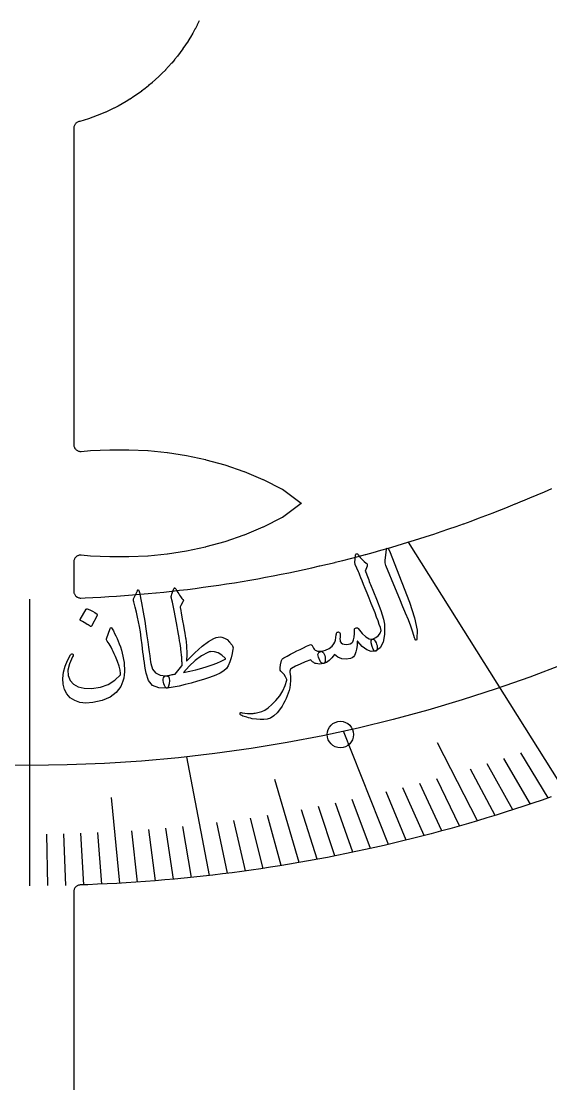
# Model space of a CAD drawing. Header units: millimetres. Extents: x -82 to 82, y -82 to 82.
# Drawn here: x -0.32 to 19.46, y -42.68 to -3.01 of the extents above; entities that cross this region are included whole.
import ezdxf

# ---------------------------------------------------------------- set-up
doc = ezdxf.new("R2010")
doc.units = ezdxf.units.MM
for name, color, linetype in [('CUT_INNER', 6, 'Continuous'), ('ENGRAVE', 7, 'Continuous'), ('ENGRAVE_FINE', 8, 'Continuous'), ('TEXT', 5, 'Continuous')]:
    doc.layers.add(name, color=color, linetype=linetype)

msp = doc.modelspace()

# ---------------------------------------------------------------- linework, layer by layer
at = {"layer": 'CUT_INNER'}
for points in [[(6.327, -2.9942), (6.253, -3.1458), (6.2516, -3.1485), (6.1739, -3.2983), (6.1725, -3.301), (6.0911, -3.4488), (6.0896, -3.4515), (6.0047, -3.5973), (6.0031, -3.5999), (5.9146, -3.7435), (5.9129, -3.7461), (5.8209, -3.8876), (5.8192, -3.8901), (5.7238, -4.0292), (5.722, -4.0318), (5.6232, -4.1685), (5.6213, -4.171), (5.5192, -4.3052), (5.5173, -4.3077), (5.4118, -4.4394), (5.4099, -4.4418), (5.3013, -4.5709), (5.2993, -4.5732), (5.1875, -4.6996), (5.1854, -4.7019), (5.0706, -4.8255), (5.0685, -4.8277), (4.9506, -4.9485), (4.9485, -4.9506), (4.8277, -5.0685), (4.8255, -5.0706), (4.7019, -5.1854), (4.6996, -5.1875), (4.5732, -5.2993), (4.5709, -5.3013), (4.4418, -5.4099), (4.4394, -5.4118), (4.3077, -5.5173), (4.3052, -5.5192), (4.171, -5.6213), (4.1685, -5.6232), (4.0318, -5.722), (4.0292, -5.7238), (3.8901, -5.8192), (3.8876, -5.8209), (3.7461, -5.9129), (3.7435, -5.9146), (3.5999, -6.0031), (3.5973, -6.0047), (3.4515, -6.0896), (3.4488, -6.0911), (3.301, -6.1725), (3.2983, -6.1739), (3.1485, -6.2516), (3.1458, -6.253), (2.9942, -6.327), (2.9914, -6.3283), (2.838, -6.3986), (2.8352, -6.3998), (2.6801, -6.4663), (2.6773, -6.4675), (2.5206, -6.5301), (2.5177, -6.5313), (2.3596, -6.59), (2.3567, -6.5911), (2.1971, -6.646), (2.1942, -6.6469), (2.0334, -6.6979), (2.0304, -6.6988), (1.8684, -6.7458), (1.8654, -6.7466), (1.8333, -6.7551), (1.8092, -6.7627), (1.7861, -6.7728), (1.764, -6.7851), (1.7434, -6.7996), (1.7243, -6.8161), (1.7069, -6.8344), (1.6915, -6.8544), (1.6782, -6.8758), (1.6671, -6.8985), (1.6584, -6.9222), (1.6521, -6.9466), (1.6483, -6.9716), (1.647, -6.9968), (1.647, -18.8199), (1.6482, -18.8442), (1.6518, -18.8684), (1.6576, -18.8921), (1.6658, -18.9151), (1.6762, -18.9371), (1.6887, -18.9581), (1.7031, -18.9777), (1.7195, -18.9959), (1.7375, -19.0124), (1.757, -19.027), (1.7778, -19.0397), (1.7998, -19.0502), (1.8227, -19.0586), (1.8464, -19.0647), (1.8705, -19.0685), (1.8948, -19.0699), (1.9192, -19.0689), (2.2695, -19.0376), (2.2747, -19.0373), (2.9853, -19.004), (2.9911, -19.0039), (3.7012, -19.0033), (3.7074, -19.0035), (4.4171, -19.038), (4.4236, -19.0385), (5.1331, -19.1101), (5.1398, -19.111), (5.8491, -19.2218), (5.856, -19.2231), (6.5651, -19.3749), (6.5721, -19.3766), (7.2811, -19.5716), (7.2882, -19.5738), (7.997, -19.815), (8.0045, -19.8178), (8.7124, -20.1108), (8.7212, -20.1148), (9.4283, -20.4737), (9.4329, -20.4763), (9.4372, -20.4792), (10.1441, -21.0024), (10.1486, -21.0061), (10.1441, -21.0098), (9.4372, -21.533), (9.4329, -21.5359), (9.4283, -21.5385), (8.7212, -21.8974), (8.7124, -21.9014), (8.0045, -22.1944), (7.997, -22.1972), (7.2882, -22.4384), (7.2811, -22.4406), (6.5721, -22.6356), (6.5651, -22.6373), (5.856, -22.7892), (5.8491, -22.7904), (5.1398, -22.9012), (5.1331, -22.9021), (4.4236, -22.9737), (4.4171, -22.9742), (3.7074, -23.0087), (3.7012, -23.0089), (2.9911, -23.0083), (2.9853, -23.0082), (2.2747, -22.9749), (2.2695, -22.9746), (1.9192, -22.9433), (1.8948, -22.9423), (1.8705, -22.9437), (1.8464, -22.9475), (1.8227, -22.9536), (1.7998, -22.962), (1.7778, -22.9726), (1.757, -22.9852), (1.7375, -22.9998), (1.7195, -23.0163), (1.7031, -23.0345), (1.6887, -23.0541), (1.6762, -23.0751), (1.6658, -23.0972), (1.6576, -23.1201), (1.6518, -23.1438), (1.6482, -23.168), (1.647, -23.1923), (1.647, -24.2926), (1.6483, -24.3177), (1.652, -24.3426), (1.6583, -24.367), (1.667, -24.3906), (1.678, -24.4132), (1.6912, -24.4346), (1.7065, -24.4545), (1.7238, -24.4729), (1.7428, -24.4894), (1.7633, -24.5039), (1.7852, -24.5162), (1.8083, -24.5263), (1.8322, -24.5341), (1.8568, -24.5393), (1.8818, -24.5421), (1.907, -24.5424), (2.0651, -24.5361), (2.0666, -24.536), (2.36, -24.5225), (2.3615, -24.5224), (2.6548, -24.5071), (2.6563, -24.507), (2.9495, -24.4899), (2.9511, -24.4898), (3.2441, -24.4709), (3.2457, -24.4708), (3.5386, -24.4501), (3.5401, -24.45), (3.833, -24.4275), (3.8345, -24.4274), (4.1272, -24.4031), (4.1287, -24.403), (4.4212, -24.3769), (4.4227, -24.3767), (4.7151, -24.3488), (4.7166, -24.3487), (5.0088, -24.319), (5.0103, -24.3188), (5.3023, -24.2874), (5.3038, -24.2872), (5.5956, -24.2539), (5.5971, -24.2537), (5.8887, -24.2187), (5.8902, -24.2185), (6.1816, -24.1817), (6.1831, -24.1815), (6.4742, -24.1428), (6.4758, -24.1426), (6.7667, -24.1022), (6.7682, -24.102), (7.0588, -24.0598), (7.0603, -24.0596), (7.3507, -24.0156), (7.3522, -24.0154), (7.6423, -23.9696), (7.6438, -23.9693), (7.9336, -23.9218), (7.9351, -23.9215), (8.2246, -23.8722), (8.2262, -23.872), (8.5154, -23.8209), (8.5169, -23.8206), (8.8057, -23.7677), (8.8073, -23.7674), (9.0958, -23.7128), (9.0973, -23.7125), (9.3855, -23.6561), (9.387, -23.6558), (9.6749, -23.5976), (9.6764, -23.5973), (9.9639, -23.5374), (9.9654, -23.5371), (10.2525, -23.4754), (10.254, -23.475), (10.5408, -23.4116), (10.5422, -23.4112), (10.8286, -23.346), (10.8301, -23.3457), (11.116, -23.2787), (11.1175, -23.2783), (11.403, -23.2096), (11.4045, -23.2092), (11.6896, -23.1387), (11.6911, -23.1384), (11.9758, -23.0661), (11.9773, -23.0658), (12.2615, -22.9918), (12.263, -22.9914), (12.5467, -22.9157), (12.5482, -22.9153), (12.8315, -22.8378), (12.8329, -22.8374), (13.1157, -22.7582), (13.1172, -22.7578), (13.3995, -22.6769), (13.401, -22.6764), (13.6828, -22.5938), (13.6843, -22.5933), (13.9656, -22.5089), (13.967, -22.5085), (14.2478, -22.4224), (14.2493, -22.4219), (14.5295, -22.3341), (14.531, -22.3336), (14.8107, -22.2441), (14.8121, -22.2436), (15.0913, -22.1523), (15.0927, -22.1519), (15.3713, -22.0589), (15.3728, -22.0584), (15.6508, -21.9637), (15.6522, -21.9632), (15.9296, -21.8668), (15.9311, -21.8663), (16.2079, -21.7682), (16.2093, -21.7677), (16.4855, -21.6679), (16.487, -21.6674), (16.7626, -21.5659), (16.764, -21.5654), (17.039, -21.4622), (17.0404, -21.4617), (17.3147, -21.3568), (17.3162, -21.3563), (17.5898, -21.2497), (17.5913, -21.2492), (17.8643, -21.141), (17.8657, -21.1404), (18.138, -21.0305), (18.1395, -21.0299), (18.4111, -20.9184), (18.4126, -20.9178), (18.6835, -20.8046), (18.6849, -20.804), (18.9552, -20.6891), (18.9566, -20.6885), (19.2262, -20.572), (19.2276, -20.5713), (19.4965, -20.4532)], [(19.4757, -31.968), (19.1348, -32.0864), (18.7932, -32.2028), (18.4508, -32.317), (18.1078, -32.4292), (17.7641, -32.5393), (17.4197, -32.6472), (17.0747, -32.753), (16.729, -32.8567), (16.3827, -32.9583), (16.0358, -33.0578), (15.6882, -33.1551), (15.3401, -33.2503), (14.9914, -33.3434), (14.6422, -33.4343), (14.2923, -33.523), (13.942, -33.6097), (13.5911, -33.6941), (13.2397, -33.7764), (12.8878, -33.8566), (12.5355, -33.9346), (12.1826, -34.0104), (11.8293, -34.0841), (11.4756, -34.1556), (11.1214, -34.2249), (10.7668, -34.2921), (10.4118, -34.3571), (10.0564, -34.4199), (9.7006, -34.4805), (9.3445, -34.5389), (8.988, -34.5951), (8.6311, -34.6492), (8.274, -34.7011), (7.9165, -34.7507), (7.5588, -34.7982), (7.2007, -34.8435), (6.8424, -34.8866), (6.4838, -34.9275), (6.125, -34.9661), (5.7659, -35.0026), (5.4067, -35.0369), (5.0472, -35.069), (4.6875, -35.0988), (4.3277, -35.1265), (3.9677, -35.152), (3.6075, -35.1752), (3.2472, -35.1962), (2.8868, -35.215), (2.5263, -35.2316), (2.1657, -35.246), (1.8886, -35.2554), (1.8646, -35.2574), (1.841, -35.2616), (1.8179, -35.2681), (1.7955, -35.2768), (1.7741, -35.2876), (1.7538, -35.3004), (1.7348, -35.3151), (1.7173, -35.3315), (1.7014, -35.3495), (1.6874, -35.369), (1.6753, -35.3897), (1.6652, -35.4115), (1.6573, -35.4342), (1.6516, -35.4575), (1.6482, -35.4813), (1.647, -35.5053), (1.647, -45.1438)]]:
    msp.add_lwpolyline(points, dxfattribs=at)
at = {"layer": 'ENGRAVE'}
for points in [[(20.0171, -31.775), (14.1453, -22.4541)], [(0, -35.2859), (0, -24.5804)], [(13.3992, -33.7394), (11.7197, -29.5103)], [(6.7149, -34.9014), (5.8628, -30.4723)]]:
    msp.add_lwpolyline(points, dxfattribs=at)
for centre, radius in [((0, 23.532), 54.3217), ((11.6022, -29.6397), 0.4941)]:
    msp.add_circle(centre, radius, dxfattribs=at)
at = {"layer": 'ENGRAVE_FINE'}
for points in [[(16.7191, -32.8597), (15.2367, -29.9461)], [(18.7009, -32.2338), (17.7131, -30.5312)], [(19.3596, -32.0086), (18.3394, -30.3219)], [(17.3807, -32.6593), (16.4584, -30.9263)], [(18.0413, -32.4507), (17.0861, -30.7326)], [(10.0629, -34.4187), (9.1556, -31.3154)], [(16.0567, -33.0518), (15.201, -31.2905)], [(14.7294, -33.4118), (13.9414, -31.6243)], [(15.3935, -33.2359), (14.5715, -31.4612)], [(3.3593, -35.1899), (3.0539, -31.9904)], [(12.7331, -33.8911), (12.0484, -32.0685)], [(14.0647, -33.5796), (13.3109, -31.7798)], [(10.7313, -34.2987), (10.1516, -32.4459)], [(11.3991, -34.1708), (10.7842, -32.3275)], [(12.0664, -34.0349), (11.4165, -32.2017)], [(8.0552, -34.7317), (7.618, -32.8466)], [(8.7249, -34.6352), (8.2518, -32.7573)], [(9.3941, -34.5309), (8.8854, -32.6608)], [(2.6876, -35.2245), (2.5409, -33.3022)], [(4.0308, -35.1476), (3.811, -33.2311)], [(4.7022, -35.0977), (4.4459, -33.185)], [(5.3733, -35.04), (5.0807, -33.1316)], [(6.0442, -34.9745), (5.7153, -33.0711)], [(7.3852, -34.8204), (6.984, -32.9286)], [(0.672, -35.2821), (0.6353, -33.3554)], [(1.3439, -35.2706), (1.2705, -33.3447)], [(2.0158, -35.2514), (1.9058, -33.327)]]:
    msp.add_lwpolyline(points, dxfattribs=at)
at = {"layer": 'TEXT'}
for points in [[(12.1427, -23.196), (12.1536, -23.1059), (12.1616, -23.0345), (12.1669, -22.9819), (12.1695, -22.9481), (12.1726, -22.9262), (12.1796, -22.9093), (12.1904, -22.8974), (12.2051, -22.8906), (12.2234, -22.8891), (12.2404, -22.8947), (12.2561, -22.9073), (12.2704, -22.9269), (12.3383, -23.0238), (12.4113, -23.108), (12.4893, -23.1793), (12.5725, -23.2378), (12.5966, -23.2571), (12.609, -23.2829), (12.6096, -23.3153), (12.5986, -23.3541), (12.5346, -23.5375), (12.5603, -23.605), (12.5857, -23.6713), (12.6108, -23.7363), (12.6356, -23.8), (12.66, -23.8625), (12.6842, -23.9238), (12.708, -23.9838), (12.7315, -24.0425), (12.9497, -24.586), (13.1097, -25.0136), (13.2104, -25.3258), (13.2512, -25.5227), (13.2509, -25.9), (13.1956, -26.1932), (13.0854, -26.402), (12.9208, -26.5261), (12.9157, -26.5274), (12.9106, -26.5288), (12.9055, -26.5301), (12.9003, -26.5314), (12.8627, -26.511), (12.8267, -26.4514), (12.7922, -26.3526), (12.7592, -26.2147), (12.7509, -26.1627), (12.7557, -26.122), (12.7734, -26.0927), (12.8043, -26.0747), (12.9261, -26.016), (13.0209, -25.942), (13.0884, -25.8528), (13.1288, -25.7486), (13.0966, -25.6449), (13.0572, -25.5278), (13.0106, -25.3971), (12.9568, -25.253), (12.8963, -25.0959), (12.8296, -24.9263), (12.7569, -24.7443), (12.6781, -24.5498), (12.6024, -24.3581), (12.534, -24.186), (12.4728, -24.0333), (12.4188, -23.9002), (12.3726, -23.7865), (12.3346, -23.692), (12.305, -23.6167), (12.2837, -23.5607), (12.1614, -23.2875), (12.1525, -23.2597), (12.1465, -23.2352), (12.1432, -23.2139), (12.1427, -23.196)], [(13.3076, -22.8238), (13.3263, -22.7187), (13.3532, -22.6759), (13.3886, -22.6953), (13.4324, -22.777), (13.8975, -23.9634), (14.1837, -24.6912), (14.3745, -25.2837), (14.468, -25.7415), (14.463, -26.0648), (14.4532, -26.0939), (14.4422, -26.1113), (14.4297, -26.1169), (14.4159, -26.1108), (14.4028, -26.0988), (14.391, -26.0816), (14.3804, -26.0594), (14.3711, -26.0321), (14.3086, -25.8166), (14.2323, -25.591), (14.1424, -25.3552), (14.0389, -25.1091), (14.0132, -25.0444), (13.9418, -24.8702), (13.8252, -24.5864), (13.6637, -24.1928), (13.3004, -23.3215), (13.2844, -23.2742), (13.2742, -23.2293), (13.2699, -23.1867), (13.2714, -23.1466)], [(5.3785, -24.1972), (5.3886, -24.1827), (5.398, -24.1728), (5.4066, -24.1676), (5.4146, -24.167), (5.4245, -24.1705), (5.4343, -24.1778), (5.4439, -24.1891), (5.4534, -24.2043), (5.4923, -24.2703), (5.5291, -24.3312), (5.5639, -24.3871), (5.5967, -24.4381), (5.6276, -24.4834), (5.6569, -24.5223), (5.6845, -24.5549), (5.7105, -24.5812), (5.7299, -24.603), (5.7384, -24.6274), (5.736, -24.6544), (5.7227, -24.684), (5.6392, -24.8243), (5.6292, -24.8479), (5.6238, -24.8743), (5.6231, -24.9034), (5.6271, -24.9352), (5.6715, -25.1761), (5.7101, -25.3884), (5.743, -25.5719), (5.77, -25.7269), (5.7915, -25.8534), (5.8079, -25.9519), (5.819, -26.0223), (5.825, -26.0647), (5.8386, -26.1902), (5.8492, -26.3096), (5.8568, -26.4227), (5.8615, -26.5298), (5.8634, -26.6306), (5.8629, -26.7252), (5.86, -26.8135), (5.8547, -26.8956), (6.1714, -26.5865), (6.4457, -26.343), (6.6793, -26.1659), (6.8737, -26.0557), (6.9621, -26.0212), (7.0427, -26.0006), (7.1156, -25.9941), (7.1809, -26.0017), (7.2766, -26.0355), (7.372, -26.0967), (7.4672, -26.1853), (7.5623, -26.3012), (7.5787, -26.3298), (7.5888, -26.364), (7.5926, -26.4037), (7.59, -26.449), (7.563, -26.6141), (7.525, -26.7731), (7.4757, -26.9257), (7.4153, -27.0721), (7.3496, -27.17), (7.2497, -27.2609), (7.1153, -27.3446), (6.9463, -27.4209), (6.7172, -27.504), (6.4884, -27.5811), (6.2601, -27.6522), (6.0323, -27.7171), (5.8055, -27.7758), (5.5799, -27.8276), (5.3558, -27.8728), (5.1331, -27.9113), (5.1071, -27.9067), (5.0817, -27.8878), (5.0569, -27.8544), (5.0327, -27.8067), (5.0097, -27.7475), (4.9948, -27.6894), (4.9879, -27.6325), (4.989, -27.5768), (4.999, -27.5273), (5.0186, -27.4893), (5.0479, -27.4627), (5.0868, -27.4474), (5.1397, -27.4392), (5.1896, -27.4305), (5.2364, -27.4215), (5.2803, -27.4121), (5.3213, -27.403), (5.3593, -27.3947), (5.3946, -27.3874), (5.4269, -27.3811), (5.6867, -27.0712), (5.6879, -27.0589), (5.6887, -27.043), (5.6892, -27.0236), (5.6892, -27.0006), (5.6888, -26.9741), (5.688, -26.944), (5.6869, -26.9104), (5.6853, -26.8733), (5.683, -26.833), (5.6798, -26.7899), (5.6756, -26.7439), (5.6704, -26.6951), (5.6646, -26.6438), (5.6585, -26.5903), (5.6522, -26.5344), (5.6457, -26.4764), (5.6376, -26.4108), (5.6269, -26.3325), (5.6134, -26.2415), (5.5972, -26.1378), (5.5784, -26.022), (5.557, -25.8947), (5.5331, -25.756), (5.5068, -25.6058), (5.4477, -25.2727), (5.3985, -25.0094), (5.3592, -24.816), (5.3296, -24.6926), (5.3082, -24.6135), (5.2931, -24.5533), (5.2845, -24.5119), (5.2824, -24.4893), (5.2925, -24.4452), (5.3033, -24.4036), (5.3146, -24.3646), (5.3265, -24.3281), (5.3388, -24.2935), (5.3516, -24.2601), (5.3648, -24.228), (5.3785, -24.1972)], [(4.0215, -24.2682), (4.0296, -24.252), (4.0376, -24.2409), (4.0454, -24.235), (4.053, -24.2344), (4.0651, -24.2402), (4.0772, -24.2596), (4.0893, -24.2927), (4.1013, -24.3395), (4.175, -24.7214), (4.2393, -25.0749), (4.2941, -25.4), (4.3391, -25.6967), (4.3737, -25.9507), (4.4052, -26.1784), (4.4335, -26.3796), (4.4585, -26.5546), (4.48, -26.7031), (4.4975, -26.8254), (4.5111, -26.9214), (4.5208, -26.9911), (4.5855, -27.1965), (4.7014, -27.3413), (4.8686, -27.4251), (5.0868, -27.4474), (5.1479, -27.4569), (5.1896, -27.4891), (5.212, -27.5441), (5.215, -27.6219), (5.2029, -27.7462), (5.1851, -27.8358), (5.1619, -27.8909), (5.1331, -27.9113), (4.8253, -27.9014), (4.5909, -27.8039), (4.4303, -27.6198), (4.3435, -27.3497), (4.3224, -27.2188), (4.3022, -27.0875), (4.2831, -26.9557), (4.2649, -26.8236), (4.2474, -26.691), (4.2302, -26.5581), (4.2133, -26.4249), (4.1968, -26.2913), (4.1657, -26.0364), (4.1332, -25.8073), (4.0991, -25.604), (4.0635, -25.4265), (4.025, -25.2564), (3.9819, -25.0753), (3.9344, -24.8831), (3.8826, -24.6799), (3.875, -24.6432), (3.8732, -24.6092), (3.8772, -24.578), (3.887, -24.5496)], [(2.1108, -24.961), (2.1167, -24.9543), (2.1252, -24.95), (2.1363, -24.9482), (2.15, -24.9489), (2.2481, -24.9853), (2.3412, -25.0308), (2.4293, -25.0855), (2.5126, -25.1493), (2.5209, -25.1593), (2.5248, -25.1694), (2.5244, -25.1798), (2.5197, -25.1905), (2.3043, -25.5952), (2.296, -25.605), (2.2848, -25.6078), (2.2708, -25.6036), (2.2539, -25.5924), (2.2393, -25.5827), (2.2164, -25.5682), (2.1851, -25.5488), (2.1454, -25.5247), (2.0968, -25.4957), (2.0387, -25.4618), (1.971, -25.4231), (1.8939, -25.3795), (1.8836, -25.3721), (1.8784, -25.3645), (1.8781, -25.3568), (1.8827, -25.3488)], [(3.0748, -25.688), (3.1224, -25.7726), (3.1692, -25.8611), (3.215, -25.9535), (3.2601, -26.0498), (3.3036, -26.1508), (3.3452, -26.257), (3.3847, -26.3686), (3.4221, -26.4855), (3.4555, -26.6021), (3.4831, -26.7182), (3.505, -26.8336), (3.5211, -26.9485), (3.5314, -27.0632), (3.5358, -27.1779), (3.5343, -27.2928), (3.527, -27.4077), (3.5098, -27.5289), (3.4828, -27.6418), (3.4459, -27.7461), (3.399, -27.8421), (3.2315, -28.0641), (3.0021, -28.2391), (2.7108, -28.3664), (2.3582, -28.4448), (2.101, -28.462), (1.8742, -28.4373), (1.6781, -28.3711), (1.5132, -28.2638), (1.388, -28.1229), (1.3004, -27.9561), (1.25, -27.7637), (1.2365, -27.5457), (1.2605, -27.3139), (1.3173, -27.0903), (1.4067, -26.8748), (1.5281, -26.6672), (1.5476, -26.6433), (1.5667, -26.6297), (1.5855, -26.6265), (1.604, -26.6337), (1.6215, -26.6494), (1.6271, -26.6719), (1.6206, -26.7012), (1.6022, -26.7374), (1.4827, -26.998), (1.426, -27.2312), (1.4331, -27.4373), (1.5048, -27.6163), (1.6311, -27.7575), (1.8072, -27.8553), (2.033, -27.9091), (2.308, -27.9182), (2.6376, -27.8703), (2.9275, -27.7686), (3.1771, -27.614), (3.3859, -27.4069), (3.39, -27.3998), (3.3925, -27.3895), (3.3936, -27.3762), (3.3932, -27.3596), (3.3771, -27.2306), (3.3396, -27.0816), (3.2809, -26.9125), (3.2013, -26.7233), (3.1573, -26.6282), (3.1152, -26.5399), (3.0749, -26.4582), (3.0364, -26.3832), (2.9994, -26.3152), (2.9635, -26.2546), (2.9288, -26.2014), (2.8953, -26.1555), (2.8792, -26.1315), (2.8697, -26.109), (2.8665, -26.0881), (2.8699, -26.0688), (2.9985, -25.6771), (3.0112, -25.654), (3.0282, -25.6481), (3.0494, -25.6594), (3.0748, -25.688)], [(10.8705, -26.534), (11.0452, -26.4852), (11.1858, -26.4221), (11.2923, -26.345), (11.3646, -26.2542), (11.392, -26.1898), (11.4146, -26.1112), (11.4326, -26.0184), (11.4458, -25.9113), (11.4522, -25.8789), (11.4615, -25.8531), (11.4737, -25.834), (11.4887, -25.8216), (11.5091, -25.8122), (11.5284, -25.8096), (11.5467, -25.814), (11.564, -25.8253), (11.581, -25.8439), (11.5923, -25.8665), (11.5978, -25.8931), (11.5977, -25.9238), (11.5893, -26.0045), (11.5869, -26.0713), (11.5905, -26.124), (11.6002, -26.1626), (11.6302, -26.2138), (11.6768, -26.2497), (11.74, -26.2704), (11.8198, -26.2759), (11.905, -26.2669), (11.9742, -26.247), (12.0272, -26.2162), (12.0642, -26.1746), (12.096, -26.1012), (12.1183, -26.0001), (12.1309, -25.8714), (12.1338, -25.715), (12.1354, -25.6959), (12.1452, -25.6801), (12.1631, -25.6677), (12.1892, -25.6586), (12.2149, -25.6549), (12.2369, -25.6574), (12.2551, -25.6662), (12.2695, -25.6813), (12.413, -25.8647), (12.551, -25.9911), (12.6832, -26.0607), (12.8093, -26.0734), (12.8387, -26.0785), (12.8698, -26.1033), (12.9026, -26.1476), (12.9371, -26.2115), (12.9582, -26.2639), (12.9725, -26.3161), (12.9799, -26.368), (12.9804, -26.4197), (12.9757, -26.4607), (12.9651, -26.4919), (12.9485, -26.5133), (12.9259, -26.5248), (12.7537, -26.5359), (12.5852, -26.4794), (12.4207, -26.3553), (12.2606, -26.1639), (12.2524, -26.1539), (12.2454, -26.1516), (12.2397, -26.157), (12.2352, -26.1701), (12.224, -26.3206), (12.2075, -26.4476), (12.1857, -26.5512), (12.1588, -26.6314), (12.1269, -26.6887), (12.0875, -26.7352), (12.0407, -26.7707), (11.9865, -26.7953), (11.815, -26.8242), (11.6566, -26.8103), (11.5117, -26.7536), (11.3805, -26.6543), (11.2852, -26.7787), (11.1848, -26.8761), (11.0795, -26.9464), (10.9694, -26.9896), (10.9385, -26.989), (10.9079, -26.9738), (10.8775, -26.9439), (10.8474, -26.8994), (10.7807, -26.7561), (10.7624, -26.6475), (10.7923, -26.5735), (10.8705, -26.534)], [(6.7588, -26.542), (6.7331, -26.5464), (6.7069, -26.5529), (6.6804, -26.5613), (6.6535, -26.5718), (6.4148, -26.7037), (6.1836, -26.8733), (5.9593, -27.0806), (5.7416, -27.3257), (5.9819, -27.2752), (6.2092, -27.2211), (6.4232, -27.1638), (6.6242, -27.1034), (6.8119, -27.0396), (6.9863, -26.9723), (7.1475, -26.9017), (7.2954, -26.8278), (7.309, -26.8196), (7.3152, -26.8105), (7.3141, -26.8006), (7.3057, -26.7897), (7.1758, -26.6704), (7.0416, -26.5893), (6.9027, -26.5465), (6.7588, -26.542)], [(10.9797, -26.9874), (10.898, -27.0014), (10.8232, -27.0066), (10.7553, -27.0029), (10.6944, -26.9903), (10.6664, -26.9817), (10.6396, -26.9701), (10.6138, -26.9557), (10.5892, -26.9384), (10.5651, -26.9189), (10.5411, -26.8982), (10.5172, -26.876), (10.4933, -26.8526), (10.2849, -26.9286), (10.0957, -27.0077), (9.9255, -27.0902), (9.7745, -27.1763), (9.7441, -27.2016), (9.7247, -27.232), (9.7164, -27.2676), (9.7192, -27.3083), (9.7373, -27.4739), (9.7422, -27.6269), (9.7336, -27.7672), (9.7116, -27.895), (9.685, -27.9965), (9.6536, -28.0969), (9.6173, -28.1962), (9.5762, -28.2944), (9.5302, -28.3911), (9.4792, -28.486), (9.4232, -28.5791), (9.3621, -28.6704), (9.2391, -28.8281), (9.1147, -28.9468), (8.9894, -29.0265), (8.8634, -29.0673), (8.7384, -29.0813), (8.6052, -29.0826), (8.4638, -29.0711), (8.3143, -29.0468), (8.2405, -29.03), (8.173, -29.0132), (8.1117, -28.9963), (8.0566, -28.9794), (8.0074, -28.9629), (7.9639, -28.9471), (7.926, -28.932), (7.8937, -28.9177), (7.8735, -28.9044), (7.8606, -28.8887), (7.8548, -28.8705), (7.8562, -28.85), (7.8644, -28.8321), (7.8792, -28.8217), (7.9007, -28.8188), (7.9287, -28.8234), (8.0388, -28.8436), (8.1375, -28.8556), (8.2247, -28.8593), (8.3004, -28.8549), (8.3393, -28.8507), (8.3804, -28.8448), (8.4236, -28.8372), (8.4689, -28.8279), (8.5163, -28.817), (8.5658, -28.8043), (8.6175, -28.7899), (8.6712, -28.7738), (8.7822, -28.7238), (8.9064, -28.6397), (9.0436, -28.5214), (9.1933, -28.369), (9.3357, -28.1942), (9.4515, -28.0092), (9.5407, -27.8143), (9.6037, -27.6096), (9.6062, -27.6012), (9.606, -27.5933), (9.6033, -27.5859), (9.5979, -27.579), (9.55, -27.4852), (9.4976, -27.4028), (9.4407, -27.3317), (9.3793, -27.272), (9.3574, -27.2299), (9.3541, -27.1502), (9.3692, -27.0328), (9.4023, -26.8778), (9.4148, -26.8465), (9.4327, -26.8195), (9.456, -26.7966), (9.4848, -26.778), (9.6118, -26.7101), (9.737, -26.6441), (9.8603, -26.5801), (9.9819, -26.518), (10.1024, -26.4582), (10.2225, -26.4007), (10.3423, -26.3456), (10.4617, -26.2929), (10.491, -26.2835), (10.5157, -26.2842), (10.5359, -26.2952), (10.5517, -26.3163), (10.5732, -26.3674), (10.5987, -26.4123), (10.6282, -26.451), (10.6618, -26.4836), (10.7018, -26.5068), (10.7516, -26.5226), (10.8113, -26.531), (10.8807, -26.5318), (10.9162, -26.5383), (10.948, -26.5582), (10.9761, -26.5915), (11.0004, -26.6382), (11.0197, -26.6923), (11.0325, -26.7479), (11.039, -26.8048), (11.0389, -26.8631), (11.0324, -26.9133), (11.0203, -26.9507), (11.0028, -26.9754), (10.9797, -26.9874)]]:
    msp.add_lwpolyline(points, close=True, dxfattribs=at)

doc.saveas('drawing.dxf')
